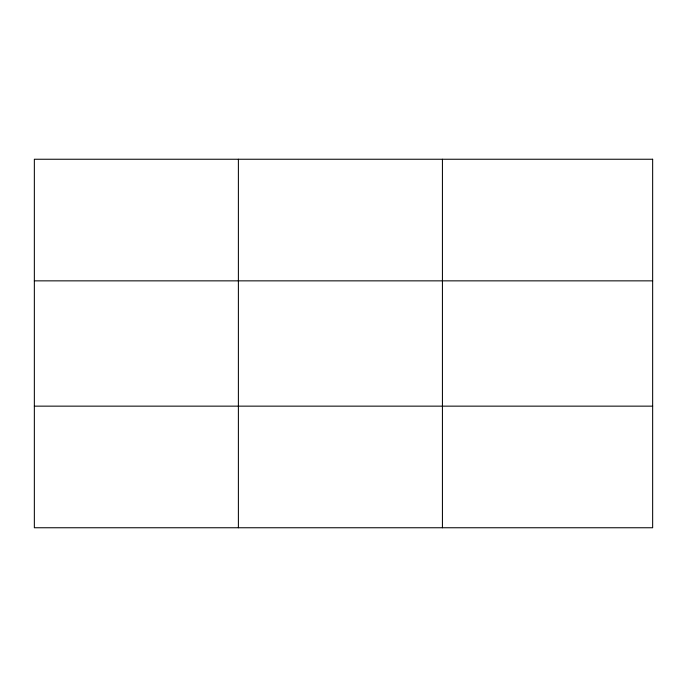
<?xml version="1.0" encoding="UTF-8"?>
<svg xmlns="http://www.w3.org/2000/svg" width="687" height="687" viewBox="0 0 687 687"><rect width="100%" height="100%" fill="white"/><g stroke="black" fill="none" stroke-linecap="round" stroke-linejoin="round"><path stroke-width="1.03" d="M238.389 159.247L238.389 527.753M442.428 159.247L442.428 527.753M34.35 280.854L652.65 280.854M34.35 406.146L652.65 406.146M652.65 159.247L652.65 527.753L34.35 527.753L34.35 159.247L652.65 159.247"/></g></svg>
